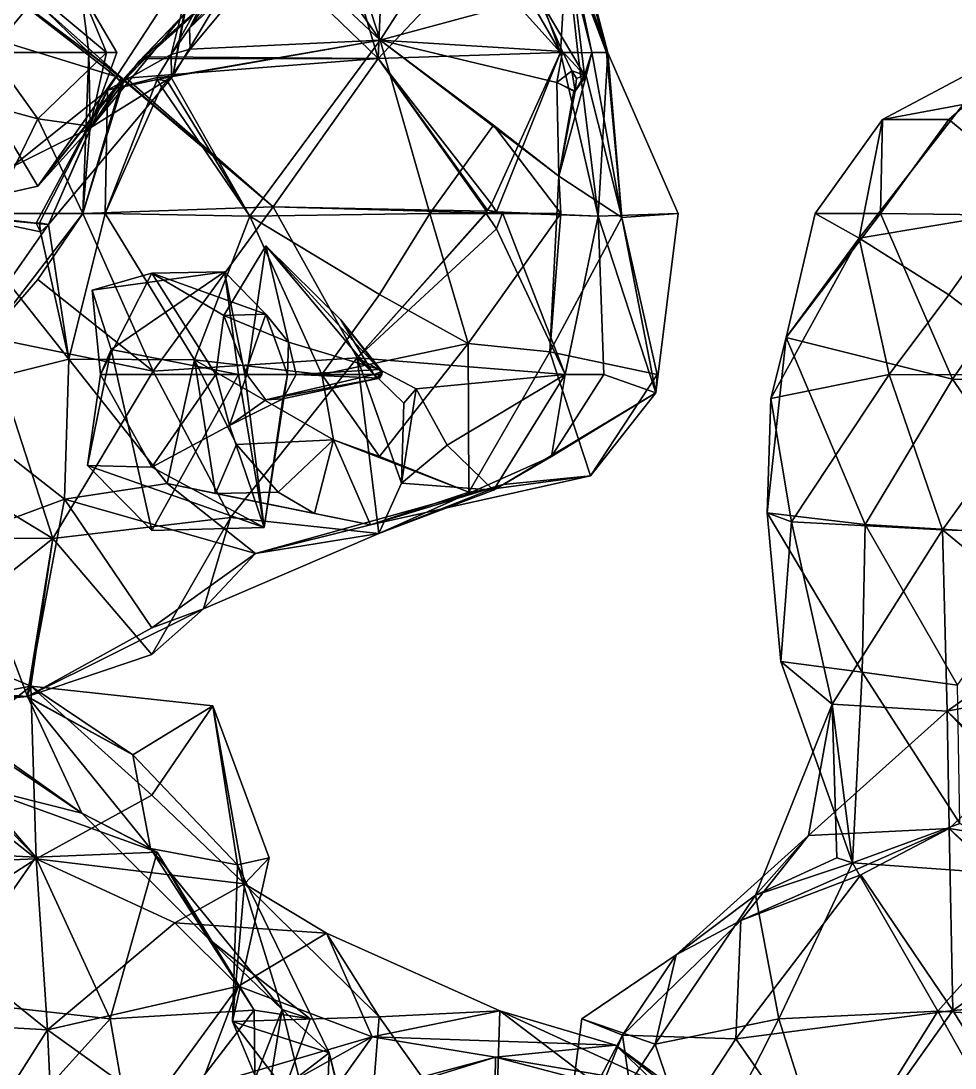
# Model space of a CAD drawing. Extents: x 290083 to 295691, y 4553739 to 4561622.
# Drawn here: x 294063.7 to 294167, y 4558937.1 to 4559053 of the extents above; entities that cross this region are included whole.
import ezdxf

# ---------------------------------------------------------------- set-up
doc = ezdxf.new("R2010")
doc.units = 0
doc.layers.add('Au_ppm_Pref_-_0_3', color=7, linetype='CONTINUOUS')

msp = doc.modelspace()

# ---------------------------------------------------------------- linework, layer by layer
at = {"layer": 'Au_ppm_Pref_-_0_3'}
for points in [[(294093.66, 4559064.83, 1814.19), (294103.44, 4559050.82, 1810.58), (294097.23, 4559069.89, 1816.57)], [(294097.23, 4559069.89, 1816.57), (294103.44, 4559050.82, 1810.58), (294113.12, 4559065.96, 1813.28)], [(294060.29, 4559049.46, 1843.68), (294054.28, 4559068.38, 1841.61), (294065.57, 4559055.83, 1843.31)], [(294103.23, 4559048.79, 1834.17), (294098.38, 4559065.11, 1831.39), (294104.05, 4559068.73, 1830.03)], [(294113.82, 4559060.08, 1833.71), (294103.23, 4559048.79, 1834.17), (294104.05, 4559068.73, 1830.03)], [(294081.71, 4559053.67, 1829.31), (294080.51, 4559046.85, 1823.46), (294092.53, 4559066.83, 1823.64)], [(294080.51, 4559046.85, 1823.46), (294083.09, 4559060.33, 1817.43), (294092.53, 4559066.83, 1823.64)], [(294124.05, 4559060.89, 1829.31), (294122.25, 4559067.28, 1826.33), (294128.61, 4559049.42, 1823.41)], [(294123.96, 4559067.28, 1823.37), (294128.61, 4559049.42, 1823.41), (294122.25, 4559067.28, 1826.33)], [(294128.61, 4559049.42, 1823.41), (294123.96, 4559067.28, 1823.37), (294124.46, 4559064.9, 1818.91)], [(294120.96, 4559055.6, 1813.04), (294113.12, 4559065.96, 1813.28), (294103.44, 4559050.82, 1810.58)], [(294103.23, 4559048.79, 1834.17), (294090.77, 4559060.84, 1833.1), (294098.38, 4559065.11, 1831.39)], [(294092.12, 4559061.48, 1812.74), (294103.44, 4559050.82, 1810.58), (294093.66, 4559064.83, 1814.19)], [(294128.61, 4559049.42, 1823.41), (294124.46, 4559064.9, 1818.91), (294124.85, 4559063.43, 1819.07)], [(294092.12, 4559063.24, 1813.38), (294082.36, 4559052.17, 1813.91), (294092.12, 4559061.48, 1812.74)], [(294092.12, 4559063.24, 1813.38), (294089.41, 4559062.81, 1814.48), (294082.36, 4559052.17, 1813.91)], [(294128.49, 4559049.46, 1817.43), (294124.94, 4559063.06, 1818.59), (294124.83, 4559059.15, 1816.48)], [(294128.49, 4559049.46, 1817.43), (294124.85, 4559063.43, 1819.07), (294124.94, 4559063.06, 1818.59)], [(294128.61, 4559049.42, 1823.41), (294124.85, 4559063.43, 1819.07), (294128.49, 4559049.46, 1817.43)], [(294089.41, 4559062.81, 1814.48), (294087.13, 4559061.6, 1815.1), (294082.36, 4559052.17, 1813.91)], [(294090.77, 4559060.84, 1833.1), (294077.62, 4559049, 1834.49), (294076.73, 4559048.46, 1833.33)], [(294090.77, 4559060.84, 1833.1), (294076.73, 4559048.46, 1833.33), (294081.71, 4559053.67, 1829.31)], [(294103.23, 4559048.79, 1834.17), (294077.62, 4559049, 1834.49), (294090.77, 4559060.84, 1833.1)], [(294080.32, 4559049.24, 1813.95), (294082.36, 4559052.17, 1813.91), (294087.13, 4559061.6, 1815.1)], [(294080.32, 4559049.24, 1813.95), (294087.13, 4559061.6, 1815.1), (294083.09, 4559060.33, 1817.43)], [(294082.36, 4559052.17, 1813.91), (294082.41, 4559049.84, 1813.04), (294092.12, 4559061.48, 1812.74)], [(294082.41, 4559049.84, 1813.04), (294103.44, 4559050.82, 1810.58), (294092.12, 4559061.48, 1812.74)], [(294123.4, 4559049.46, 1832.82), (294117.68, 4559059.4, 1833.43), (294118.86, 4559061.84, 1832.08)], [(294118.86, 4559061.84, 1832.08), (294124.05, 4559060.89, 1829.31), (294123.4, 4559049.46, 1832.82)], [(294124.05, 4559060.89, 1829.31), (294125.29, 4559049.46, 1829.31), (294123.4, 4559049.46, 1832.82)], [(294125.29, 4559049.46, 1829.31), (294124.05, 4559060.89, 1829.31), (294128.61, 4559049.42, 1823.41)], [(294073.27, 4559045.29, 1817.43), (294080.32, 4559049.24, 1813.95), (294083.09, 4559060.33, 1817.43)], [(294080.51, 4559046.85, 1823.46), (294073.27, 4559045.29, 1817.43), (294083.09, 4559060.33, 1817.43)], [(294123.4, 4559049.46, 1832.82), (294103.23, 4559048.79, 1834.17), (294113.82, 4559060.08, 1833.71)], [(294123.4, 4559049.46, 1832.82), (294113.82, 4559060.08, 1833.71), (294117.68, 4559059.4, 1833.43)], [(294074.21, 4559046.81, 1834.72), (294059.29, 4559058.4, 1835.25), (294054.67, 4559052.82, 1833.33)], [(294059.29, 4559058.4, 1835.25), (294074.21, 4559046.81, 1834.72), (294074.71, 4559046.76, 1834.77)], [(294074.71, 4559046.76, 1834.77), (294065.57, 4559054.93, 1839.37), (294059.29, 4559058.4, 1835.25)], [(294126.87, 4559049.46, 1814.9), (294124.83, 4559059.15, 1816.48), (294124.68, 4559058.2, 1816.02)], [(294128.49, 4559049.46, 1817.43), (294124.83, 4559059.15, 1816.48), (294126.87, 4559049.46, 1814.9)], [(294126.06, 4559046.97, 1813.3), (294124.68, 4559058.2, 1816.02), (294120.96, 4559055.6, 1813.04)], [(294126.87, 4559049.46, 1814.9), (294124.68, 4559058.2, 1816.02), (294126.06, 4559046.97, 1813.3)], [(294071.19, 4559049.46, 1838.54), (294070.35, 4559056.23, 1841.19), (294065.57, 4559054.93, 1839.37)], [(294070.35, 4559056.23, 1841.19), (294073.16, 4559049.46, 1844.77), (294065.57, 4559055.83, 1843.31)], [(294071.19, 4559049.46, 1838.54), (294074.3, 4559049.46, 1841.19), (294070.35, 4559056.23, 1841.19)], [(294074.3, 4559049.46, 1841.19), (294073.16, 4559049.46, 1844.77), (294070.35, 4559056.23, 1841.19)], [(294060.29, 4559049.46, 1843.68), (294065.57, 4559055.83, 1843.31), (294073.16, 4559049.46, 1844.77)], [(294065.57, 4559054.93, 1839.37), (294074.71, 4559046.76, 1834.77), (294074.89, 4559046.63, 1834.79)], [(294071.19, 4559049.46, 1838.54), (294065.57, 4559054.93, 1839.37), (294074.89, 4559046.63, 1834.79)], [(294120.96, 4559055.6, 1813.04), (294103.44, 4559050.82, 1810.58), (294123.6, 4559049.59, 1812.69)], [(294126.06, 4559046.97, 1813.3), (294120.96, 4559055.6, 1813.04), (294123.6, 4559049.59, 1812.69)], [(294065.57, 4559034.66, 1834.25), (294054.67, 4559052.82, 1833.33), (294052.58, 4559031.77, 1829.28)], [(294074.21, 4559046.81, 1834.72), (294054.67, 4559052.82, 1833.33), (294065.57, 4559034.66, 1834.25)], [(294076.47, 4559048.14, 1833.3), (294071.44, 4559041.17, 1829.31), (294081.71, 4559053.67, 1829.31)], [(294081.71, 4559053.67, 1829.31), (294071.44, 4559041.17, 1829.31), (294080.51, 4559046.85, 1823.46)], [(294076.73, 4559048.46, 1833.33), (294076.47, 4559048.14, 1833.3), (294081.71, 4559053.67, 1829.31)], [(294082.36, 4559052.17, 1813.91), (294080.32, 4559049.24, 1813.95), (294082.41, 4559049.84, 1813.04)], [(294159, 4559042.07, 1799.62), (294177.84, 4559052.04, 1799.26), (294167.93, 4559043.72, 1804.38)], [(294166.37, 4559042.07, 1796.14), (294177.84, 4559052.04, 1799.26), (294159, 4559042.07, 1799.62)], [(294179.29, 4559031.38, 1793.59), (294177.84, 4559052.04, 1799.26), (294166.37, 4559042.07, 1796.14)], [(294080.28, 4559046.77, 1813.07), (294089.01, 4559031.34, 1809.78), (294103.44, 4559050.82, 1810.58)], [(294080.28, 4559046.77, 1813.07), (294103.44, 4559050.82, 1810.58), (294080.34, 4559046.84, 1813.07)], [(294080.34, 4559046.84, 1813.07), (294103.44, 4559050.82, 1810.58), (294082.41, 4559049.84, 1813.04)], [(294108.95, 4559031.65, 1808.18), (294103.44, 4559050.82, 1810.58), (294089.01, 4559031.34, 1809.78)], [(294122.97, 4559046.13, 1812.33), (294103.44, 4559050.82, 1810.58), (294123.21, 4559035.79, 1811.49)], [(294123.6, 4559049.59, 1812.69), (294103.44, 4559050.82, 1810.58), (294122.97, 4559046.13, 1812.33)], [(294108.95, 4559031.65, 1808.18), (294115.97, 4559041.44, 1808.23), (294103.44, 4559050.82, 1810.58)], [(294115.97, 4559041.44, 1808.23), (294123.21, 4559035.79, 1811.49), (294103.44, 4559050.82, 1810.58)], [(294051.7, 4559045.9, 1845.34), (294060.29, 4559049.46, 1843.68), (294065.57, 4559042.12, 1843.64)], [(294060.29, 4559049.46, 1843.68), (294073.16, 4559049.46, 1844.77), (294065.57, 4559042.12, 1843.64)], [(294071.35, 4559041.3, 1841.19), (294065.57, 4559042.12, 1843.64), (294073.16, 4559049.46, 1844.77)], [(294071.19, 4559049.46, 1838.54), (294074.92, 4559046.51, 1834.79), (294070.55, 4559031.65, 1839.75)], [(294071.19, 4559049.46, 1838.54), (294070.55, 4559031.65, 1839.75), (294071.35, 4559041.3, 1841.19)], [(294071.19, 4559049.46, 1838.54), (294074.89, 4559046.63, 1834.79), (294074.91, 4559046.61, 1834.79)], [(294071.19, 4559049.46, 1838.54), (294074.91, 4559046.61, 1834.79), (294074.92, 4559046.51, 1834.79)], [(294071.19, 4559049.46, 1838.54), (294071.35, 4559041.3, 1841.19), (294074.3, 4559049.46, 1841.19)], [(294071.35, 4559041.3, 1841.19), (294073.16, 4559049.46, 1844.77), (294074.3, 4559049.46, 1841.19)], [(294073.27, 4559045.29, 1817.43), (294078.77, 4559046.71, 1813.86), (294080.32, 4559049.24, 1813.95)], [(294080.32, 4559049.24, 1813.95), (294078.77, 4559046.71, 1813.86), (294080.34, 4559046.84, 1813.07)], [(294082.41, 4559049.84, 1813.04), (294080.32, 4559049.24, 1813.95), (294080.34, 4559046.84, 1813.07)], [(294115.74, 4559032.67, 1834.06), (294103.23, 4559048.79, 1834.17), (294123.4, 4559049.46, 1832.82)], [(294123.4, 4559049.46, 1832.82), (294116.32, 4559031.85, 1833.74), (294115.74, 4559032.67, 1834.06)], [(294127.57, 4559031.34, 1829.16), (294116.32, 4559031.85, 1833.74), (294123.4, 4559049.46, 1832.82)], [(294124.65, 4559047.44, 1812.62), (294123.6, 4559049.59, 1812.69), (294122.97, 4559046.13, 1812.33)], [(294127.57, 4559031.34, 1829.16), (294123.4, 4559049.46, 1832.82), (294125.29, 4559049.46, 1829.31)], [(294126.06, 4559046.97, 1813.3), (294123.6, 4559049.59, 1812.69), (294124.65, 4559047.44, 1812.62)], [(294127.57, 4559031.34, 1829.16), (294125.29, 4559049.46, 1829.31), (294128.61, 4559049.42, 1823.41)], [(294126.87, 4559049.46, 1814.9), (294126.06, 4559046.97, 1813.3), (294126.24, 4559046.9, 1813.43)], [(294130.16, 4559031.22, 1816.7), (294126.87, 4559049.46, 1814.9), (294126.24, 4559046.9, 1813.43)], [(294130.16, 4559031.22, 1816.7), (294128.49, 4559049.46, 1817.43), (294126.87, 4559049.46, 1814.9)], [(294127.57, 4559031.34, 1829.16), (294128.61, 4559049.42, 1823.41), (294136.42, 4559031.65, 1823.37)], [(294128.61, 4559049.42, 1823.41), (294128.49, 4559049.46, 1817.43), (294130.16, 4559031.22, 1816.7)], [(294128.61, 4559049.42, 1823.41), (294130.16, 4559031.22, 1816.7), (294136.42, 4559031.65, 1823.37)], [(294076.47, 4559048.14, 1833.3), (294074.58, 4559046.03, 1834.2), (294071.44, 4559041.17, 1829.31)], [(294077.45, 4559048.76, 1834.51), (294075.34, 4559046.62, 1834.76), (294074.58, 4559046.03, 1834.2)], [(294076.47, 4559048.14, 1833.3), (294077.45, 4559048.76, 1834.51), (294074.58, 4559046.03, 1834.2)], [(294091.59, 4559032.39, 1836.06), (294075.34, 4559046.62, 1834.76), (294103.23, 4559048.79, 1834.17)], [(294103.23, 4559048.79, 1834.17), (294075.34, 4559046.62, 1834.76), (294077.45, 4559048.76, 1834.51)], [(294076.47, 4559048.14, 1833.3), (294076.73, 4559048.46, 1833.33), (294077.45, 4559048.76, 1834.51)], [(294077.62, 4559049, 1834.49), (294077.45, 4559048.76, 1834.51), (294076.73, 4559048.46, 1833.33)], [(294103.23, 4559048.79, 1834.17), (294077.45, 4559048.76, 1834.51), (294077.62, 4559049, 1834.49)], [(294115.22, 4559031.9, 1834.13), (294091.59, 4559032.39, 1836.06), (294103.23, 4559048.79, 1834.17)], [(294115.22, 4559031.9, 1834.13), (294103.23, 4559048.79, 1834.17), (294115.3, 4559032.01, 1834.12)], [(294115.74, 4559032.67, 1834.06), (294115.3, 4559032.01, 1834.12), (294103.23, 4559048.79, 1834.17)], [(294074.68, 4559046.25, 1834.75), (294074.21, 4559046.81, 1834.72), (294065.57, 4559034.66, 1834.25)], [(294071.44, 4559041.17, 1829.31), (294066.75, 4559030.43, 1823.62), (294080.51, 4559046.85, 1823.46)], [(294066.75, 4559030.43, 1823.62), (294073.27, 4559045.29, 1817.43), (294080.51, 4559046.85, 1823.46)], [(294074.71, 4559046.76, 1834.77), (294074.21, 4559046.81, 1834.72), (294074.68, 4559046.25, 1834.75)], [(294078.77, 4559046.71, 1813.86), (294078.78, 4559046.47, 1813.74), (294080.34, 4559046.84, 1813.07)], [(294080.34, 4559046.84, 1813.07), (294078.78, 4559046.47, 1813.74), (294080.28, 4559046.77, 1813.07)], [(294122.97, 4559046.13, 1812.33), (294125, 4559045.2, 1812.56), (294124.65, 4559047.44, 1812.62)], [(294125, 4559045.2, 1812.56), (294123.21, 4559035.79, 1811.49), (294126.24, 4559046.9, 1813.43)], [(294130.16, 4559031.22, 1816.7), (294126.24, 4559046.9, 1813.43), (294123.21, 4559035.79, 1811.49)], [(294126.06, 4559046.97, 1813.3), (294124.65, 4559047.44, 1812.62), (294125.16, 4559046.57, 1812.65)], [(294125, 4559045.2, 1812.56), (294125.16, 4559046.57, 1812.65), (294124.65, 4559047.44, 1812.62)], [(294125, 4559045.2, 1812.56), (294126.06, 4559046.97, 1813.3), (294125.16, 4559046.57, 1812.65)], [(294125, 4559045.2, 1812.56), (294126.24, 4559046.9, 1813.43), (294126.06, 4559046.97, 1813.3)], [(294051.7, 4559045.9, 1845.34), (294065.57, 4559042.12, 1843.64), (294060.44, 4559031.65, 1844.71)], [(294065.57, 4559034.66, 1834.25), (294073.9, 4559045.24, 1834.62), (294074.68, 4559046.25, 1834.75)], [(294073.9, 4559045.24, 1834.62), (294065.57, 4559034.66, 1834.25), (294074.58, 4559046.03, 1834.2)], [(294065.57, 4559034.66, 1834.25), (294071.44, 4559041.17, 1829.31), (294074.58, 4559046.03, 1834.2)], [(294070.55, 4559031.65, 1839.75), (294074.92, 4559046.51, 1834.79), (294075.09, 4559046.36, 1834.81)], [(294070.55, 4559031.65, 1839.75), (294075.09, 4559046.36, 1834.81), (294091.59, 4559032.39, 1836.06)], [(294079.23, 4559045.66, 1813.07), (294078.78, 4559046.47, 1813.74), (294073.03, 4559031.65, 1812.16)], [(294073.27, 4559045.29, 1817.43), (294073.03, 4559031.65, 1812.16), (294078.78, 4559046.47, 1813.74)], [(294089.01, 4559031.34, 1809.78), (294079.23, 4559045.66, 1813.07), (294073.03, 4559031.65, 1812.16)], [(294073.27, 4559045.29, 1817.43), (294078.78, 4559046.47, 1813.74), (294078.77, 4559046.71, 1813.86)], [(294075.34, 4559046.62, 1834.76), (294073.9, 4559045.24, 1834.62), (294074.58, 4559046.03, 1834.2)], [(294075.14, 4559046.42, 1834.78), (294073.9, 4559045.24, 1834.62), (294075.34, 4559046.62, 1834.76)], [(294075.09, 4559046.36, 1834.81), (294073.9, 4559045.24, 1834.62), (294075.14, 4559046.42, 1834.78)], [(294073.9, 4559045.24, 1834.62), (294075.09, 4559046.36, 1834.81), (294074.68, 4559046.25, 1834.75)], [(294074.92, 4559046.51, 1834.79), (294074.71, 4559046.76, 1834.77), (294074.68, 4559046.25, 1834.75)], [(294075.09, 4559046.36, 1834.81), (294074.92, 4559046.51, 1834.79), (294074.68, 4559046.25, 1834.75)], [(294074.92, 4559046.51, 1834.79), (294074.89, 4559046.63, 1834.79), (294074.71, 4559046.76, 1834.77)], [(294074.92, 4559046.51, 1834.79), (294074.91, 4559046.61, 1834.79), (294074.89, 4559046.63, 1834.79)], [(294091.59, 4559032.39, 1836.06), (294075.09, 4559046.36, 1834.81), (294075.14, 4559046.42, 1834.78)], [(294091.59, 4559032.39, 1836.06), (294075.14, 4559046.42, 1834.78), (294075.34, 4559046.62, 1834.76)], [(294080.28, 4559046.77, 1813.07), (294078.78, 4559046.47, 1813.74), (294079.88, 4559046.33, 1813.06)], [(294078.78, 4559046.47, 1813.74), (294079.23, 4559045.66, 1813.07), (294079.88, 4559046.33, 1813.06)], [(294089.01, 4559031.34, 1809.78), (294079.88, 4559046.33, 1813.06), (294079.23, 4559045.66, 1813.07)], [(294079.88, 4559046.33, 1813.06), (294089.01, 4559031.34, 1809.78), (294080.28, 4559046.77, 1813.07)], [(294124.85, 4559045.19, 1812.46), (294122.97, 4559046.13, 1812.33), (294123.21, 4559035.79, 1811.49)], [(294122.97, 4559046.13, 1812.33), (294124.85, 4559045.19, 1812.46), (294125, 4559045.2, 1812.56)], [(294073.27, 4559045.29, 1817.43), (294065.36, 4559030.59, 1822.81), (294056.19, 4559031.65, 1817.43)], [(294056.19, 4559031.65, 1817.43), (294073.03, 4559031.65, 1812.16), (294073.27, 4559045.29, 1817.43)], [(294073.27, 4559045.29, 1817.43), (294065.75, 4559030.61, 1822.99), (294065.36, 4559030.59, 1822.81)], [(294073.27, 4559045.29, 1817.43), (294066.75, 4559030.43, 1823.62), (294065.75, 4559030.61, 1822.99)], [(294123.21, 4559035.79, 1811.49), (294125, 4559045.2, 1812.56), (294124.85, 4559045.19, 1812.46)], [(294156.43, 4559028.93, 1804.46), (294167.93, 4559043.72, 1804.38), (294172.73, 4559031.65, 1808.49)], [(294156.43, 4559028.93, 1804.46), (294159, 4559042.07, 1799.62), (294167.93, 4559043.72, 1804.38)], [(294071.44, 4559041.17, 1829.31), (294065.57, 4559034.66, 1834.25), (294052.58, 4559031.77, 1829.28)], [(294071.44, 4559041.17, 1829.31), (294052.58, 4559031.77, 1829.28), (294066.75, 4559030.43, 1823.62)], [(294070.55, 4559031.65, 1839.75), (294060.44, 4559031.65, 1844.71), (294065.57, 4559042.12, 1843.64)], [(294070.55, 4559031.65, 1839.75), (294065.57, 4559042.12, 1843.64), (294071.35, 4559041.3, 1841.19)], [(294108.95, 4559031.65, 1808.18), (294123.41, 4559031.65, 1807.99), (294115.97, 4559041.44, 1808.23)], [(294123.21, 4559035.79, 1811.49), (294115.97, 4559041.44, 1808.23), (294123.41, 4559031.65, 1807.99)], [(294156.43, 4559028.93, 1804.46), (294151.56, 4559031.65, 1799.62), (294159, 4559042.07, 1799.62)], [(294159, 4559042.07, 1799.62), (294151.56, 4559031.65, 1799.62), (294158.78, 4559031.65, 1796.04)], [(294158.78, 4559031.65, 1796.04), (294179.29, 4559031.38, 1793.59), (294166.37, 4559042.07, 1796.14)], [(294159, 4559042.07, 1799.62), (294158.78, 4559031.65, 1796.04), (294166.37, 4559042.07, 1796.14)], [(294122.21, 4559016.34, 1811.75), (294130.16, 4559031.22, 1816.7), (294123.21, 4559035.79, 1811.49)], [(294122.21, 4559016.34, 1811.75), (294123.21, 4559035.79, 1811.49), (294123.41, 4559031.65, 1807.99)], [(294052.58, 4559031.77, 1829.28), (294053.62, 4559011.71, 1825.08), (294066.75, 4559030.43, 1823.62)], [(294070.55, 4559031.65, 1839.75), (294091.59, 4559032.39, 1836.06), (294078.33, 4559014.21, 1837.39)], [(294078.33, 4559014.21, 1837.39), (294091.59, 4559032.39, 1836.06), (294100.91, 4559015.67, 1835.17)], [(294091.59, 4559032.39, 1836.06), (294115.22, 4559031.9, 1834.13), (294115.13, 4559031.72, 1834.14)], [(294091.59, 4559032.39, 1836.06), (294115.13, 4559031.72, 1834.14), (294100.91, 4559015.67, 1835.17)], [(294115.3, 4559032.01, 1834.12), (294115.13, 4559031.72, 1834.14), (294115.22, 4559031.9, 1834.13)], [(294116.32, 4559031.85, 1833.74), (294115.13, 4559031.72, 1834.14), (294115.3, 4559032.01, 1834.12)], [(294116.32, 4559031.85, 1833.74), (294116.96, 4559031.71, 1833.5), (294115.13, 4559031.72, 1834.14)], [(294115.74, 4559032.67, 1834.06), (294116.32, 4559031.85, 1833.74), (294115.3, 4559032.01, 1834.12)], [(294116.96, 4559031.71, 1833.5), (294116.32, 4559031.85, 1833.74), (294127.57, 4559031.34, 1829.16)], [(294065.36, 4559030.59, 1822.81), (294065.86, 4559029.62, 1822.66), (294056.19, 4559031.65, 1817.43)], [(294065.86, 4559029.62, 1822.66), (294068.98, 4559015.54, 1817.88), (294056.19, 4559031.65, 1817.43)], [(294056.19, 4559031.65, 1817.43), (294068.98, 4559015.54, 1817.88), (294073.03, 4559031.65, 1812.16)], [(294070.55, 4559031.65, 1839.75), (294065.57, 4559024.34, 1837.69), (294059.98, 4559017.98, 1839.94)], [(294070.55, 4559031.65, 1839.75), (294059.98, 4559017.98, 1839.94), (294060.44, 4559031.65, 1844.71)], [(294065.75, 4559030.61, 1822.99), (294065.86, 4559029.62, 1822.66), (294065.36, 4559030.59, 1822.81)], [(294065.57, 4559024.34, 1837.69), (294070.55, 4559031.65, 1839.75), (294078.33, 4559014.21, 1837.39)], [(294065.75, 4559030.61, 1822.99), (294066.75, 4559030.43, 1823.62), (294065.74, 4559030.55, 1823.03)], [(294065.74, 4559030.5, 1823.01), (294065.75, 4559030.61, 1822.99), (294065.74, 4559030.55, 1823.03)], [(294065.86, 4559029.62, 1822.66), (294065.75, 4559030.61, 1822.99), (294065.74, 4559030.5, 1823.01)], [(294073.03, 4559031.65, 1812.16), (294068.98, 4559015.54, 1817.88), (294082.89, 4559015.45, 1812.31)], [(294073.03, 4559031.65, 1812.16), (294082.89, 4559015.45, 1812.31), (294089.01, 4559031.34, 1809.78)], [(294082.89, 4559015.45, 1812.31), (294096.97, 4559013.83, 1808.48), (294089.01, 4559031.34, 1809.78)], [(294103.37, 4559022.7, 1808.54), (294108.95, 4559031.65, 1808.18), (294089.01, 4559031.34, 1809.78)], [(294103.37, 4559022.7, 1808.54), (294089.01, 4559031.34, 1809.78), (294096.97, 4559013.83, 1808.48)], [(294115.13, 4559031.72, 1834.14), (294115.17, 4559031.66, 1834.14), (294100.91, 4559015.67, 1835.17)], [(294115.17, 4559031.66, 1834.14), (294116.29, 4559029.97, 1834.01), (294100.91, 4559015.67, 1835.17)], [(294108.95, 4559031.65, 1808.18), (294103.37, 4559022.7, 1808.54), (294113.17, 4559017.27, 1808.02)], [(294108.95, 4559031.65, 1808.18), (294113.17, 4559017.27, 1808.02), (294123.41, 4559031.65, 1807.99)], [(294122.21, 4559016.34, 1811.75), (294123.41, 4559031.65, 1807.99), (294113.17, 4559017.27, 1808.02)], [(294115.13, 4559031.72, 1834.14), (294116.96, 4559031.71, 1833.5), (294115.17, 4559031.66, 1834.14)], [(294116.96, 4559031.71, 1833.5), (294116.29, 4559029.97, 1834.01), (294115.17, 4559031.66, 1834.14)], [(294123.9, 4559013.83, 1833.05), (294116.29, 4559029.97, 1834.01), (294116.96, 4559031.71, 1833.5)], [(294123.9, 4559013.83, 1833.05), (294116.96, 4559031.71, 1833.5), (294127.57, 4559031.34, 1829.16)], [(294122.21, 4559016.34, 1811.75), (294134.09, 4559013.83, 1818.84), (294130.16, 4559031.22, 1816.7)], [(294127.57, 4559031.34, 1829.16), (294128.17, 4559013.83, 1829.31), (294123.9, 4559013.83, 1833.05)], [(294127.57, 4559031.34, 1829.16), (294136.42, 4559031.65, 1823.37), (294133.92, 4559011.81, 1824.51)], [(294127.57, 4559031.34, 1829.16), (294133.92, 4559011.81, 1824.51), (294128.17, 4559013.83, 1829.31)], [(294133.92, 4559011.81, 1824.51), (294136.42, 4559031.65, 1823.37), (294130.16, 4559031.22, 1816.7)], [(294134.09, 4559013.83, 1818.84), (294133.92, 4559011.81, 1824.51), (294130.16, 4559031.22, 1816.7)], [(294166.75, 4559013.34, 1793.5), (294158.78, 4559031.65, 1796.04), (294148.37, 4559017.94, 1798.27)], [(294156.43, 4559028.93, 1804.46), (294148.37, 4559017.94, 1798.27), (294151.56, 4559031.65, 1799.62)], [(294151.56, 4559031.65, 1799.62), (294148.37, 4559017.94, 1798.27), (294158.78, 4559031.65, 1796.04)], [(294172.73, 4559031.65, 1808.49), (294166.37, 4559022.66, 1808.5), (294156.43, 4559028.93, 1804.46)], [(294179.29, 4559031.38, 1793.59), (294158.78, 4559031.65, 1796.04), (294166.75, 4559013.34, 1793.5)], [(294166.37, 4559022.66, 1808.5), (294172.73, 4559031.65, 1808.49), (294177.99, 4559013.81, 1812.3)], [(294166.75, 4559013.34, 1793.5), (294192.87, 4559013.29, 1793.75), (294179.29, 4559031.38, 1793.59)], [(294066.75, 4559030.43, 1823.62), (294053.62, 4559011.71, 1825.08), (294068.98, 4559015.54, 1817.88)], [(294065.74, 4559030.55, 1823.03), (294066.75, 4559030.43, 1823.62), (294065.73, 4559030.55, 1823.03)], [(294065.73, 4559030.55, 1823.03), (294066.75, 4559030.43, 1823.62), (294065.74, 4559030.5, 1823.01)], [(294065.74, 4559030.5, 1823.01), (294065.74, 4559030.55, 1823.03), (294065.73, 4559030.55, 1823.03)], [(294065.74, 4559030.5, 1823.01), (294066.75, 4559030.43, 1823.62), (294065.86, 4559029.62, 1822.66)], [(294066.75, 4559030.43, 1823.62), (294068.98, 4559015.54, 1817.88), (294065.86, 4559029.62, 1822.66)], [(294100.91, 4559015.67, 1835.17), (294116.29, 4559029.97, 1834.01), (294123.9, 4559013.83, 1833.05)], [(294159.77, 4559013.83, 1808.67), (294146.66, 4559011.19, 1804.64), (294156.43, 4559028.93, 1804.46)], [(294148.37, 4559017.94, 1798.27), (294156.43, 4559028.93, 1804.46), (294146.66, 4559011.19, 1804.64)], [(294159.77, 4559013.83, 1808.67), (294156.43, 4559028.93, 1804.46), (294166.37, 4559022.66, 1808.5)], [(294086.14, 4559020.38, 1853.07), (294088.67, 4559013.83, 1852.08), (294090.77, 4559028.07, 1848.32)], [(294086.14, 4559020.38, 1853.07), (294090.77, 4559028.07, 1848.32), (294093.3, 4559017.41, 1853.07)], [(294090.77, 4559028.07, 1848.32), (294088.67, 4559013.83, 1852.08), (294102.74, 4559013.83, 1847.13)], [(294090.77, 4559028.07, 1848.32), (294099.09, 4559019.88, 1847.13), (294103.37, 4559014.39, 1847.32)], [(294090.77, 4559028.07, 1848.32), (294103.37, 4559014.39, 1847.32), (294093.3, 4559017.41, 1853.07)], [(294090.77, 4559028.07, 1848.32), (294102.74, 4559013.83, 1847.13), (294099.09, 4559019.88, 1847.13)], [(294071.56, 4559023.18, 1859.01), (294086.2, 4559025.18, 1859.01), (294073.68, 4559016.59, 1860.9)], [(294086.2, 4559025.18, 1859.01), (294071.56, 4559023.18, 1859.01), (294078.17, 4559025.05, 1855.27)], [(294071.56, 4559023.18, 1859.01), (294072.49, 4559013.83, 1856.33), (294078.17, 4559025.05, 1855.27)], [(294078.17, 4559025.05, 1855.27), (294072.49, 4559013.83, 1856.33), (294085.25, 4559013.83, 1853.07)], [(294086.2, 4559025.18, 1859.01), (294087.77, 4559013.83, 1863.53), (294073.68, 4559016.59, 1860.9)], [(294078.17, 4559025.05, 1855.27), (294090.77, 4559020.51, 1855.3), (294086.2, 4559025.18, 1859.01)], [(294078.17, 4559025.05, 1855.27), (294086.14, 4559020.38, 1853.07), (294090.77, 4559020.51, 1855.3)], [(294078.17, 4559025.05, 1855.27), (294085.25, 4559013.83, 1853.07), (294086.14, 4559020.38, 1853.07)], [(294086.2, 4559025.18, 1859.01), (294088.48, 4559013.83, 1859.01), (294087.77, 4559013.83, 1863.53)], [(294088.48, 4559013.83, 1859.01), (294086.2, 4559025.18, 1859.01), (294090.77, 4559020.51, 1855.3)], [(294065.57, 4559024.34, 1837.69), (294078.33, 4559014.21, 1837.39), (294059.98, 4559017.98, 1839.94)], [(294071.56, 4559023.18, 1859.01), (294073.68, 4559016.59, 1860.9), (294072.49, 4559013.83, 1856.33)], [(294103.37, 4559022.7, 1808.54), (294096.97, 4559013.83, 1808.48), (294113.17, 4559017.27, 1808.02)], [(294159.77, 4559013.83, 1808.67), (294166.37, 4559022.66, 1808.5), (294177.99, 4559013.81, 1812.3)], [(294086.14, 4559020.38, 1853.07), (294085.25, 4559013.83, 1853.07), (294088.67, 4559013.83, 1852.08)], [(294086.14, 4559020.38, 1853.07), (294093.3, 4559017.41, 1853.07), (294090.77, 4559020.51, 1855.3)], [(294088.48, 4559013.83, 1859.01), (294090.77, 4559020.51, 1855.3), (294093.18, 4559013.83, 1854.2)], [(294093.3, 4559017.41, 1853.07), (294093.18, 4559013.83, 1854.2), (294090.77, 4559020.51, 1855.3)], [(294103.66, 4559014.17, 1846.91), (294099.09, 4559019.88, 1847.13), (294102.74, 4559013.83, 1847.13)], [(294099.09, 4559019.88, 1847.13), (294103.66, 4559014.17, 1846.91), (294103.37, 4559014.39, 1847.32)], [(294052.97, 4559004.33, 1838.42), (294059.98, 4559017.98, 1839.94), (294067.22, 4558995.7, 1836.98)], [(294059.98, 4559017.98, 1839.94), (294078.33, 4559014.21, 1837.39), (294067.22, 4558995.7, 1836.98)], [(294146.26, 4558998.52, 1800.42), (294148.37, 4559017.94, 1798.27), (294146.66, 4559011.19, 1804.64)], [(294146.26, 4558998.52, 1800.42), (294157.08, 4558997.26, 1794.25), (294148.37, 4559017.94, 1798.27)], [(294157.08, 4558997.26, 1794.25), (294166.75, 4559013.34, 1793.5), (294148.37, 4559017.94, 1798.27)], [(294093.3, 4559017.41, 1853.07), (294094.15, 4559013.83, 1853.07), (294093.18, 4559013.83, 1854.2)], [(294094.15, 4559013.83, 1853.07), (294093.3, 4559017.41, 1853.07), (294103.37, 4559014.39, 1847.32)], [(294113.17, 4559017.27, 1808.02), (294096.97, 4559013.83, 1808.48), (294103.37, 4559004.77, 1808.47)], [(294113.24, 4559000.83, 1811.81), (294113.17, 4559017.27, 1808.02), (294103.37, 4559004.77, 1808.47)], [(294113.24, 4559000.83, 1811.81), (294122.21, 4559016.34, 1811.75), (294113.17, 4559017.27, 1808.02)], [(294053.62, 4559011.71, 1825.08), (294068.52, 4559000.06, 1825.1), (294068.98, 4559015.54, 1817.88)], [(294068.52, 4559000.06, 1825.1), (294079.87, 4559001.78, 1818.56), (294068.98, 4559015.54, 1817.88)], [(294068.98, 4559015.54, 1817.88), (294079.87, 4559001.78, 1818.56), (294082.89, 4559015.45, 1812.31)], [(294071.07, 4559003.78, 1859.01), (294073.68, 4559016.59, 1860.9), (294078.17, 4558996.57, 1864.76)], [(294073.68, 4559016.59, 1860.9), (294071.07, 4559003.78, 1859.01), (294072.49, 4559013.83, 1856.33)], [(294078.17, 4558996.57, 1864.76), (294073.68, 4559016.59, 1860.9), (294087.77, 4559013.83, 1863.53)], [(294086.89, 4558998.01, 1835), (294078.33, 4559014.21, 1837.39), (294100.91, 4559015.67, 1835.17)], [(294086.89, 4558998.01, 1835), (294100.91, 4559015.67, 1835.17), (294103.3, 4558996.24, 1829.47)], [(294105.79, 4559001.82, 1831.76), (294100.91, 4559015.67, 1835.17), (294106.06, 4559010.66, 1834.63)], [(294103.3, 4558996.24, 1829.47), (294100.91, 4559015.67, 1835.17), (294105.79, 4559001.82, 1831.76)], [(294100.91, 4559015.67, 1835.17), (294107.43, 4559012.24, 1834.53), (294106.06, 4559010.66, 1834.63)], [(294100.91, 4559015.67, 1835.17), (294123.9, 4559013.83, 1833.05), (294107.43, 4559012.24, 1834.53)], [(294126.69, 4559002.63, 1818.75), (294122.21, 4559016.34, 1811.75), (294113.24, 4559000.83, 1811.81)], [(294126.69, 4559002.63, 1818.75), (294134.09, 4559013.83, 1818.84), (294122.21, 4559016.34, 1811.75)], [(294085.22, 4559000.69, 1815.67), (294082.89, 4559015.45, 1812.31), (294079.87, 4559001.78, 1818.56)], [(294087.53, 4559006.09, 1812.52), (294082.89, 4559015.45, 1812.31), (294085.22, 4559000.69, 1815.67)], [(294082.89, 4559015.45, 1812.31), (294087.53, 4559006.09, 1812.52), (294098.28, 4559006.63, 1811.49)], [(294082.89, 4559015.45, 1812.31), (294098.28, 4559006.63, 1811.49), (294096.97, 4559013.83, 1808.48)], [(294094.15, 4559013.83, 1853.07), (294103.37, 4559014.39, 1847.32), (294103.62, 4559013.83, 1847.25)], [(294103.37, 4559014.39, 1847.32), (294103.66, 4559014.17, 1846.91), (294103.62, 4559013.83, 1847.25)], [(294086.89, 4558998.01, 1835), (294067.22, 4558995.7, 1836.98), (294078.33, 4559014.21, 1837.39)], [(294071.07, 4559003.78, 1859.01), (294078.17, 4559003.57, 1855.59), (294072.49, 4559013.83, 1856.33)], [(294078.17, 4559003.57, 1855.59), (294085.25, 4559013.83, 1853.07), (294072.49, 4559013.83, 1856.33)], [(294090.6, 4558996.92, 1858.79), (294078.17, 4558996.57, 1864.76), (294087.77, 4559013.83, 1863.53)], [(294078.17, 4559003.57, 1855.59), (294086.78, 4559008.18, 1853.07), (294085.25, 4559013.83, 1853.07)], [(294085.25, 4559013.83, 1853.07), (294086.78, 4559008.18, 1853.07), (294088.67, 4559013.83, 1852.08)], [(294086.78, 4559008.18, 1853.07), (294090.77, 4559011.05, 1852.14), (294088.67, 4559013.83, 1852.08)], [(294088.48, 4559013.83, 1859.01), (294090.6, 4558996.92, 1858.79), (294087.77, 4559013.83, 1863.53)], [(294090.6, 4558996.92, 1858.79), (294088.48, 4559013.83, 1859.01), (294093.18, 4559013.83, 1854.2)], [(294090.77, 4559011.05, 1852.14), (294102.74, 4559013.83, 1847.13), (294088.67, 4559013.83, 1852.08)], [(294092.68, 4559011.13, 1853.07), (294090.6, 4558996.92, 1858.79), (294093.18, 4559013.83, 1854.2)], [(294090.77, 4559011.05, 1852.14), (294103.08, 4559013.41, 1847.13), (294102.74, 4559013.83, 1847.13)], [(294090.77, 4559011.05, 1852.14), (294092.68, 4559011.13, 1853.07), (294103.37, 4559013.43, 1847.26)], [(294090.77, 4559011.05, 1852.14), (294103.37, 4559013.43, 1847.26), (294103.08, 4559013.41, 1847.13)], [(294094.15, 4559013.83, 1853.07), (294092.68, 4559011.13, 1853.07), (294093.18, 4559013.83, 1854.2)], [(294094.15, 4559013.83, 1853.07), (294103.37, 4559013.43, 1847.26), (294092.68, 4559011.13, 1853.07)], [(294094.15, 4559013.83, 1853.07), (294103.62, 4559013.83, 1847.25), (294103.37, 4559013.43, 1847.26)], [(294098.28, 4559006.63, 1811.49), (294103.37, 4559004.77, 1808.47), (294096.97, 4559013.83, 1808.48)], [(294103.66, 4559014.17, 1846.91), (294102.74, 4559013.83, 1847.13), (294103.08, 4559013.41, 1847.13)], [(294103.08, 4559013.41, 1847.13), (294103.37, 4559013.43, 1847.26), (294103.66, 4559014.17, 1846.91)], [(294103.37, 4559013.43, 1847.26), (294103.62, 4559013.83, 1847.25), (294103.66, 4559014.17, 1846.91)], [(294107.43, 4559012.24, 1834.53), (294123.9, 4559013.83, 1833.05), (294110.84, 4559006.02, 1834.12)], [(294110.84, 4559006.02, 1834.12), (294123.9, 4559013.83, 1833.05), (294115.97, 4559001.03, 1833.58)], [(294122.39, 4559004.75, 1829.31), (294115.97, 4559001.03, 1833.58), (294123.9, 4559013.83, 1833.05)], [(294128.17, 4559013.83, 1829.31), (294133.92, 4559011.81, 1824.51), (294122.39, 4559004.75, 1829.31)], [(294122.39, 4559004.75, 1829.31), (294123.9, 4559013.83, 1833.05), (294128.17, 4559013.83, 1829.31)], [(294126.69, 4559002.63, 1818.75), (294133.92, 4559011.81, 1824.51), (294134.09, 4559013.83, 1818.84)], [(294159.77, 4559013.83, 1808.67), (294148.94, 4558997.53, 1806.64), (294146.66, 4559011.19, 1804.64)], [(294165.66, 4558996.64, 1811.89), (294148.94, 4558997.53, 1806.64), (294159.77, 4559013.83, 1808.67)], [(294157.08, 4558997.26, 1794.25), (294178.76, 4558995.9, 1792.46), (294166.75, 4559013.34, 1793.5)], [(294165.66, 4558996.64, 1811.89), (294159.77, 4559013.83, 1808.67), (294177.99, 4559013.81, 1812.3)], [(294165.66, 4558996.64, 1811.89), (294177.99, 4559013.81, 1812.3), (294184.11, 4558996.01, 1815.01)], [(294192.87, 4559013.29, 1793.75), (294166.75, 4559013.34, 1793.5), (294178.76, 4558995.9, 1792.46)], [(294106.06, 4559010.66, 1834.63), (294107.43, 4559012.24, 1834.53), (294105.79, 4559001.82, 1831.76)], [(294107.43, 4559012.24, 1834.53), (294110.84, 4559006.02, 1834.12), (294105.79, 4559001.82, 1831.76)], [(294057.64, 4558996.01, 1827.11), (294068.52, 4559000.06, 1825.1), (294053.62, 4559011.71, 1825.08)], [(294086.78, 4559008.18, 1853.07), (294090.6, 4558996.92, 1858.79), (294092.68, 4559011.13, 1853.07)], [(294086.78, 4559008.18, 1853.07), (294092.68, 4559011.13, 1853.07), (294090.77, 4559011.05, 1852.14)], [(294117.04, 4559001.66, 1823.56), (294122.39, 4559004.75, 1829.31), (294133.92, 4559011.81, 1824.51)], [(294117.04, 4559001.66, 1823.56), (294133.92, 4559011.81, 1824.51), (294126.69, 4559002.63, 1818.75)], [(294146.66, 4559011.19, 1804.64), (294148.94, 4558997.53, 1806.64), (294146.26, 4558998.52, 1800.42)], [(294086.78, 4559008.18, 1853.07), (294078.17, 4559003.57, 1855.59), (294090.6, 4558996.92, 1858.79)], [(294092.14, 4559000.83, 1812.46), (294098.28, 4559006.63, 1811.49), (294087.53, 4559006.09, 1812.52)], [(294092.14, 4559000.83, 1812.46), (294096.17, 4558998.47, 1814.98), (294098.28, 4559006.63, 1811.49)], [(294098.28, 4559006.63, 1811.49), (294096.17, 4558998.47, 1814.98), (294102.38, 4558997.22, 1817.63)], [(294102.38, 4558997.22, 1817.63), (294113.24, 4559000.83, 1811.81), (294098.28, 4559006.63, 1811.49)], [(294098.28, 4559006.63, 1811.49), (294113.24, 4559000.83, 1811.81), (294103.37, 4559004.77, 1808.47)], [(294087.53, 4559006.09, 1812.52), (294085.22, 4559000.69, 1815.67), (294092.14, 4559000.83, 1812.46)], [(294105.79, 4559001.82, 1831.76), (294110.84, 4559006.02, 1834.12), (294115.97, 4559001.03, 1833.58)], [(294052.97, 4559004.33, 1838.42), (294067.22, 4558995.7, 1836.98), (294038.96, 4558995.88, 1836.86)], [(294117.04, 4559001.66, 1823.56), (294103.3, 4558996.24, 1829.47), (294122.39, 4559004.75, 1829.31)], [(294122.39, 4559004.75, 1829.31), (294103.3, 4558996.24, 1829.47), (294115.97, 4559001.03, 1833.58)], [(294090.6, 4558996.92, 1858.79), (294071.07, 4559003.78, 1859.01), (294078.17, 4558996.57, 1864.76)], [(294071.07, 4559003.78, 1859.01), (294090.6, 4558996.92, 1858.79), (294078.17, 4559003.57, 1855.59)], [(294079.87, 4559001.78, 1818.56), (294068.52, 4559000.06, 1825.1), (294089.65, 4558994.04, 1823.25)], [(294079.87, 4559001.78, 1818.56), (294102.38, 4558997.22, 1817.63), (294085.22, 4559000.69, 1815.67)], [(294079.87, 4559001.78, 1818.56), (294089.65, 4558994.04, 1823.25), (294102.38, 4558997.22, 1817.63)], [(294089.65, 4558994.04, 1823.25), (294103.3, 4558996.24, 1829.47), (294117.04, 4559001.66, 1823.56)], [(294089.65, 4558994.04, 1823.25), (294117.04, 4559001.66, 1823.56), (294102.38, 4558997.22, 1817.63)], [(294117.04, 4559001.66, 1823.56), (294126.69, 4559002.63, 1818.75), (294102.38, 4558997.22, 1817.63)], [(294102.38, 4558997.22, 1817.63), (294126.69, 4559002.63, 1818.75), (294113.24, 4559000.83, 1811.81)], [(294103.3, 4558996.24, 1829.47), (294105.79, 4559001.82, 1831.76), (294115.97, 4559001.03, 1833.58)], [(294085.22, 4559000.69, 1815.67), (294096.17, 4558998.47, 1814.98), (294092.14, 4559000.83, 1812.46)], [(294085.22, 4559000.69, 1815.67), (294102.38, 4558997.22, 1817.63), (294096.17, 4558998.47, 1814.98)], [(294068.52, 4559000.06, 1825.1), (294057.64, 4558996.01, 1827.11), (294064.43, 4558978.21, 1829.5)], [(294078.17, 4558985.81, 1825.91), (294068.52, 4559000.06, 1825.1), (294064.43, 4558978.21, 1829.5)], [(294078.17, 4558985.81, 1825.91), (294089.65, 4558994.04, 1823.25), (294068.52, 4559000.06, 1825.1)], [(294156.77, 4558980.92, 1800.66), (294146.26, 4558998.52, 1800.42), (294147.78, 4558982.1, 1805.55)], [(294156.77, 4558980.92, 1800.66), (294157.08, 4558997.26, 1794.25), (294146.26, 4558998.52, 1800.42)], [(294148.94, 4558997.53, 1806.64), (294147.78, 4558982.1, 1805.55), (294146.26, 4558998.52, 1800.42)], [(294086.89, 4558998.01, 1835), (294078.17, 4558982.88, 1833.69), (294067.22, 4558995.7, 1836.98)], [(294086.89, 4558998.01, 1835), (294083.89, 4558987.93, 1829.31), (294078.17, 4558982.88, 1833.69)], [(294086.89, 4558998.01, 1835), (294103.3, 4558996.24, 1829.47), (294083.89, 4558987.93, 1829.31)], [(294148.94, 4558997.53, 1806.64), (294153.46, 4558977.38, 1811.42), (294147.78, 4558982.1, 1805.55)], [(294165.66, 4558996.64, 1811.89), (294153.46, 4558977.38, 1811.42), (294148.94, 4558997.53, 1806.64)], [(294156.77, 4558980.92, 1800.66), (294167.31, 4558979.47, 1793.83), (294157.08, 4558997.26, 1794.25)], [(294157.08, 4558997.26, 1794.25), (294167.31, 4558979.47, 1793.83), (294178.76, 4558995.9, 1792.46)], [(294038.96, 4558995.88, 1836.86), (294067.22, 4558995.7, 1836.98), (294052.97, 4558984.29, 1837.28)], [(294052.97, 4558979.03, 1823.65), (294064.43, 4558978.21, 1829.5), (294057.64, 4558996.01, 1827.11)], [(294089.65, 4558994.04, 1823.25), (294083.89, 4558987.93, 1829.31), (294103.3, 4558996.24, 1829.47)], [(294166.16, 4558976.61, 1816.51), (294153.46, 4558977.38, 1811.42), (294165.66, 4558996.64, 1811.89)], [(294166.16, 4558976.61, 1816.51), (294165.66, 4558996.64, 1811.89), (294178.97, 4558985.66, 1813.98)], [(294165.66, 4558996.64, 1811.89), (294184.11, 4558996.01, 1815.01), (294178.97, 4558985.66, 1813.98)], [(294064.78, 4558979.36, 1841.3), (294052.97, 4558984.29, 1837.28), (294067.22, 4558995.7, 1836.98)], [(294064.37, 4558978.19, 1835.25), (294064.78, 4558979.36, 1841.3), (294067.22, 4558995.7, 1836.98)], [(294064.43, 4558978.21, 1829.5), (294064.37, 4558978.19, 1835.25), (294067.22, 4558995.7, 1836.98)], [(294064.43, 4558978.21, 1829.5), (294067.22, 4558995.7, 1836.98), (294078.17, 4558982.88, 1833.69)], [(294078.17, 4558985.81, 1825.91), (294083.89, 4558987.93, 1829.31), (294089.65, 4558994.04, 1823.25)], [(294078.17, 4558985.81, 1825.91), (294064.43, 4558978.21, 1829.5), (294083.89, 4558987.93, 1829.31)], [(294083.89, 4558987.93, 1829.31), (294064.43, 4558978.21, 1829.5), (294078.17, 4558982.88, 1833.69)], [(294166.16, 4558976.61, 1816.51), (294178.97, 4558985.66, 1813.98), (294188.58, 4558980.95, 1815.11)], [(294052.97, 4558984.29, 1837.28), (294064.78, 4558979.36, 1841.3), (294043.04, 4558975.28, 1839.83)], [(294156.77, 4558980.92, 1800.66), (294147.78, 4558982.1, 1805.55), (294155.69, 4558959.82, 1806.65)], [(294155.69, 4558959.82, 1806.65), (294147.78, 4558982.1, 1805.55), (294153.46, 4558977.38, 1811.42)], [(294156.77, 4558980.92, 1800.66), (294155.69, 4558959.82, 1806.65), (294167.57, 4558964.17, 1800.31)], [(294156.77, 4558980.92, 1800.66), (294167.57, 4558964.17, 1800.31), (294167.31, 4558979.47, 1793.83)], [(294166.16, 4558976.61, 1816.51), (294188.58, 4558980.95, 1815.11), (294180.55, 4558961.34, 1817.44)], [(294052.97, 4558970.01, 1844.4), (294043.04, 4558975.28, 1839.83), (294064.78, 4558979.36, 1841.3)], [(294052.97, 4558979.03, 1823.65), (294051.74, 4558978.19, 1823.95), (294064.43, 4558978.21, 1829.5)], [(294065.37, 4558960.26, 1847.31), (294052.97, 4558970.01, 1844.4), (294064.78, 4558979.36, 1841.3)], [(294064.37, 4558978.19, 1835.25), (294076.09, 4558971.77, 1836.41), (294064.78, 4558979.36, 1841.3)], [(294065.37, 4558960.26, 1847.31), (294064.78, 4558979.36, 1841.3), (294078.17, 4558967.3, 1843.5)], [(294078.17, 4558967.3, 1843.5), (294064.78, 4558979.36, 1841.3), (294084.93, 4558977.17, 1841.19)], [(294064.78, 4558979.36, 1841.3), (294076.09, 4558971.77, 1836.41), (294084.93, 4558977.17, 1841.19)], [(294064.43, 4558978.21, 1829.5), (294051.74, 4558978.19, 1823.95), (294052.97, 4558977.31, 1823.67)], [(294052.97, 4558977.31, 1823.67), (294053.67, 4558977.21, 1823.37), (294064.43, 4558978.21, 1829.5)], [(294070.42, 4558965.31, 1822.42), (294064.43, 4558978.21, 1829.5), (294053.67, 4558977.21, 1823.37)], [(294076.09, 4558971.77, 1836.41), (294064.37, 4558978.19, 1835.25), (294064.43, 4558978.21, 1829.5)], [(294070.42, 4558965.31, 1822.42), (294078.03, 4558961.41, 1829.41), (294064.43, 4558978.21, 1829.5)], [(294076.09, 4558971.77, 1836.41), (294064.43, 4558978.21, 1829.5), (294078.03, 4558961.41, 1829.41)], [(294153.97, 4558960.37, 1811.49), (294153.46, 4558977.38, 1811.42), (294144.96, 4558956.24, 1812.99)], [(294144.96, 4558956.24, 1812.99), (294153.46, 4558977.38, 1811.42), (294150.81, 4558962.82, 1818.51)], [(294166.16, 4558976.61, 1816.51), (294150.81, 4558962.82, 1818.51), (294153.46, 4558977.38, 1811.42)], [(294155.69, 4558959.82, 1806.65), (294153.46, 4558977.38, 1811.42), (294153.97, 4558960.37, 1811.49)], [(294070.42, 4558965.31, 1822.42), (294053.67, 4558977.21, 1823.37), (294052.97, 4558977.07, 1823)], [(294070.42, 4558965.31, 1822.42), (294052.97, 4558977.07, 1823), (294058.57, 4558968.29, 1817.43)], [(294084.93, 4558977.17, 1841.19), (294076.09, 4558971.77, 1836.41), (294087.64, 4558959.58, 1835.71)], [(294088.41, 4558957.5, 1846.97), (294078.17, 4558967.3, 1843.5), (294084.93, 4558977.17, 1841.19)], [(294088.41, 4558957.5, 1846.97), (294084.93, 4558977.17, 1841.19), (294091.17, 4558960.37, 1841.19)], [(294091.17, 4558960.37, 1841.19), (294084.93, 4558977.17, 1841.19), (294087.64, 4558959.58, 1835.71)], [(294166.16, 4558976.61, 1816.51), (294166.4, 4558963.6, 1824.52), (294150.81, 4558962.82, 1818.51)], [(294166.16, 4558976.61, 1816.51), (294180.55, 4558961.34, 1817.44), (294173.15, 4558969.97, 1823.37)], [(294166.16, 4558976.61, 1816.51), (294173.15, 4558969.97, 1823.37), (294166.4, 4558963.6, 1824.52)], [(294065.33, 4558960.44, 1811.32), (294050.12, 4558976.06, 1813.55), (294041.2, 4558961.64, 1812.15)], [(294050.12, 4558976.06, 1813.55), (294065.33, 4558960.44, 1811.32), (294058.57, 4558968.29, 1817.43)], [(294087.64, 4558959.58, 1835.71), (294076.09, 4558971.77, 1836.41), (294078.03, 4558961.41, 1829.41)], [(294052.97, 4558970.01, 1844.4), (294065.37, 4558960.26, 1847.31), (294039.95, 4558959.23, 1846.08)], [(294166.4, 4558963.6, 1824.52), (294173.15, 4558969.97, 1823.37), (294180.55, 4558961.34, 1817.44)], [(294078.76, 4558960.99, 1817.11), (294070.42, 4558965.31, 1822.42), (294058.57, 4558968.29, 1817.43)], [(294058.57, 4558968.29, 1817.43), (294065.33, 4558960.44, 1811.32), (294078.76, 4558960.99, 1817.11)], [(294088.41, 4558957.5, 1846.97), (294065.37, 4558960.26, 1847.31), (294078.17, 4558967.3, 1843.5)], [(294078.03, 4558961.41, 1829.41), (294070.42, 4558965.31, 1822.42), (294084.43, 4558951.41, 1823.37)], [(294070.42, 4558965.31, 1822.42), (294078.76, 4558960.99, 1817.11), (294084.43, 4558951.41, 1823.37)], [(294150.81, 4558962.82, 1818.51), (294166.4, 4558963.6, 1824.52), (294143.33, 4558953.42, 1822.07)], [(294156.61, 4558958.48, 1827.34), (294143.33, 4558953.42, 1822.07), (294166.4, 4558963.6, 1824.52)], [(294155.69, 4558959.82, 1806.65), (294178.33, 4558958.2, 1805.43), (294167.57, 4558964.17, 1800.31)], [(294166.4, 4558963.6, 1824.52), (294166.78, 4558943.48, 1828.21), (294156.61, 4558958.48, 1827.34)], [(294166.4, 4558963.6, 1824.52), (294178.97, 4558952.08, 1826.55), (294166.78, 4558943.48, 1828.21)], [(294185.34, 4558945.02, 1824.13), (294178.97, 4558952.08, 1826.55), (294166.4, 4558963.6, 1824.52)], [(294185.34, 4558945.02, 1824.13), (294166.4, 4558963.6, 1824.52), (294180.55, 4558961.34, 1817.44)], [(294144.96, 4558956.24, 1812.99), (294150.81, 4558962.82, 1818.51), (294136.18, 4558949.62, 1817.43)], [(294136.18, 4558949.62, 1817.43), (294150.81, 4558962.82, 1818.51), (294143.33, 4558953.42, 1822.07)], [(294054.34, 4558944.68, 1812.85), (294065.33, 4558960.44, 1811.32), (294041.2, 4558961.64, 1812.15)], [(294087.64, 4558959.58, 1835.71), (294078.03, 4558961.41, 1829.41), (294092.6, 4558943.57, 1829.47)], [(294092.6, 4558943.57, 1829.47), (294078.03, 4558961.41, 1829.41), (294084.43, 4558951.41, 1823.37)], [(294039.95, 4558959.23, 1846.08), (294065.37, 4558960.26, 1847.31), (294052.97, 4558952.29, 1850.38)], [(294066.63, 4558941.33, 1852.48), (294052.97, 4558952.29, 1850.38), (294065.37, 4558960.26, 1847.31)], [(294073.57, 4558942.56, 1813.66), (294065.33, 4558960.44, 1811.32), (294054.34, 4558944.68, 1812.85)], [(294065.33, 4558960.44, 1811.32), (294073.57, 4558942.56, 1813.66), (294078.76, 4558960.99, 1817.11)], [(294080.73, 4558953.18, 1851.88), (294066.63, 4558941.33, 1852.48), (294065.37, 4558960.26, 1847.31)], [(294080.73, 4558953.18, 1851.88), (294065.37, 4558960.26, 1847.31), (294088.41, 4558957.5, 1846.97)], [(294078.76, 4558960.99, 1817.11), (294073.57, 4558942.56, 1813.66), (294089.5, 4558943.53, 1817.5)], [(294084.43, 4558951.41, 1823.37), (294078.76, 4558960.99, 1817.11), (294089.5, 4558943.53, 1817.5)], [(294087.09, 4558942.26, 1841.59), (294088.41, 4558957.5, 1846.97), (294091.17, 4558960.37, 1841.19)], [(294087.09, 4558942.26, 1841.59), (294091.17, 4558960.37, 1841.19), (294087.64, 4558959.58, 1835.71)], [(294153.97, 4558960.37, 1811.49), (294144.96, 4558956.24, 1812.99), (294155.69, 4558959.82, 1806.65)], [(294087.09, 4558942.26, 1841.59), (294087.64, 4558959.58, 1835.71), (294097.81, 4558938.81, 1835.25)], [(294097.81, 4558938.81, 1835.25), (294087.64, 4558959.58, 1835.71), (294092.6, 4558943.57, 1829.47)], [(294144.96, 4558956.24, 1812.99), (294147.54, 4558942.56, 1808.56), (294155.69, 4558959.82, 1806.65)], [(294155.69, 4558959.82, 1806.65), (294147.54, 4558942.56, 1808.56), (294165.13, 4558943.39, 1807.33)], [(294165.13, 4558943.39, 1807.33), (294178.33, 4558958.2, 1805.43), (294155.69, 4558959.82, 1806.65)], [(294166.78, 4558943.48, 1828.21), (294142.79, 4558940.33, 1827.81), (294156.61, 4558958.48, 1827.34)], [(294143.33, 4558953.42, 1822.07), (294156.61, 4558958.48, 1827.34), (294142.79, 4558940.33, 1827.81)], [(294178.33, 4558958.2, 1805.43), (294165.13, 4558943.39, 1807.33), (294180.48, 4558942.53, 1810.14)], [(294097.49, 4558952.05, 1853.07), (294080.73, 4558953.18, 1851.88), (294088.41, 4558957.5, 1846.97)], [(294087.09, 4558942.26, 1841.59), (294103.34, 4558942.79, 1846.93), (294088.41, 4558957.5, 1846.97)], [(294097.49, 4558952.05, 1853.07), (294088.41, 4558957.5, 1846.97), (294103.34, 4558942.79, 1846.93)], [(294144.96, 4558956.24, 1812.99), (294133.85, 4558939.76, 1813.05), (294147.54, 4558942.56, 1808.56)], [(294144.96, 4558956.24, 1812.99), (294136.18, 4558949.62, 1817.43), (294133.85, 4558939.76, 1813.05)], [(294066.63, 4558941.33, 1852.48), (294080.73, 4558953.18, 1851.88), (294087.75, 4558946.15, 1855.69)], [(294080.73, 4558953.18, 1851.88), (294097.49, 4558952.05, 1853.07), (294087.75, 4558946.15, 1855.69)], [(294136.18, 4558949.62, 1817.43), (294143.33, 4558953.42, 1822.07), (294130.26, 4558940.75, 1822.69)], [(294130.26, 4558940.75, 1822.69), (294143.33, 4558953.42, 1822.07), (294142.79, 4558940.33, 1827.81)], [(294066.63, 4558941.33, 1852.48), (294045.28, 4558942.56, 1850.76), (294052.97, 4558952.29, 1850.38)], [(294097.49, 4558952.05, 1853.07), (294102.57, 4558940.56, 1858.84), (294087.75, 4558946.15, 1855.69)], [(294102.57, 4558940.56, 1858.84), (294097.49, 4558952.05, 1853.07), (294116.67, 4558943.43, 1853.49)], [(294097.49, 4558952.05, 1853.07), (294103.34, 4558942.79, 1846.93), (294116.67, 4558943.43, 1853.49)], [(294185.34, 4558945.02, 1824.13), (294166.78, 4558943.48, 1828.21), (294178.97, 4558952.08, 1826.55)], [(294095.71, 4558942.56, 1823.37), (294092.6, 4558943.57, 1829.47), (294084.43, 4558951.41, 1823.37)], [(294095.71, 4558942.56, 1823.37), (294084.43, 4558951.41, 1823.37), (294089.5, 4558943.53, 1817.5)], [(294133.85, 4558939.76, 1813.05), (294136.18, 4558949.62, 1817.43), (294125.74, 4558942.56, 1817.43)], [(294125.74, 4558942.56, 1817.43), (294136.18, 4558949.62, 1817.43), (294130.26, 4558940.75, 1822.69)], [(294066.63, 4558941.33, 1852.48), (294087.75, 4558946.15, 1855.69), (294078.17, 4558933.03, 1855.83)], [(294087.75, 4558946.15, 1855.69), (294083.53, 4558934.99, 1859.01), (294078.17, 4558933.03, 1855.83)], [(294083.53, 4558934.99, 1859.01), (294087.75, 4558946.15, 1855.69), (294102.57, 4558940.56, 1858.84)], [(294178.14, 4558925.11, 1827.18), (294166.78, 4558943.48, 1828.21), (294185.34, 4558945.02, 1824.13)], [(294073.57, 4558942.56, 1813.66), (294054.34, 4558944.68, 1812.85), (294065.57, 4558933.72, 1814.49)], [(294054.7, 4558926.59, 1818.23), (294065.57, 4558933.72, 1814.49), (294054.34, 4558944.68, 1812.85)], [(294057.42, 4558926.84, 1851.59), (294045.28, 4558942.56, 1850.76), (294066.63, 4558941.33, 1852.48)], [(294053.46, 4558943.06, 1870.95), (294066.27, 4558926.66, 1871.78), (294047.09, 4558924.74, 1874.05)], [(294066.27, 4558926.66, 1871.78), (294053.46, 4558943.06, 1870.95), (294061.5, 4558936.8, 1864.95)], [(294073.57, 4558942.56, 1813.66), (294065.57, 4558933.72, 1814.49), (294076.37, 4558926.43, 1818.19)], [(294073.57, 4558942.56, 1813.66), (294076.37, 4558926.43, 1818.19), (294089.5, 4558943.53, 1817.5)], [(294089.67, 4558925.93, 1823.83), (294089.5, 4558943.53, 1817.5), (294076.37, 4558926.43, 1818.19)], [(294097.23, 4558924.74, 1832.21), (294092.6, 4558943.57, 1829.47), (294083.32, 4558919.98, 1828.49)], [(294083.32, 4558919.98, 1828.49), (294092.6, 4558943.57, 1829.47), (294089.67, 4558925.93, 1823.83)], [(294087.09, 4558942.26, 1841.59), (294101.79, 4558923.12, 1841.22), (294103.34, 4558942.79, 1846.93)], [(294095.71, 4558942.56, 1823.37), (294089.5, 4558943.53, 1817.5), (294089.67, 4558925.93, 1823.83)], [(294092.6, 4558943.57, 1829.47), (294095.71, 4558942.56, 1823.37), (294089.67, 4558925.93, 1823.83)], [(294097.23, 4558924.74, 1832.21), (294097.81, 4558938.81, 1835.25), (294092.6, 4558943.57, 1829.47)], [(294103.34, 4558942.79, 1846.93), (294101.79, 4558923.12, 1841.22), (294116.09, 4558924.87, 1846.97)], [(294129.47, 4558939.63, 1859.04), (294102.57, 4558940.56, 1858.84), (294116.67, 4558943.43, 1853.49)], [(294116.67, 4558943.43, 1853.49), (294103.34, 4558942.79, 1846.93), (294116.09, 4558924.87, 1846.97)], [(294116.67, 4558943.43, 1853.49), (294116.09, 4558924.87, 1846.97), (294128.57, 4558934.43, 1849.84)], [(294129.47, 4558939.63, 1859.04), (294116.67, 4558943.43, 1853.49), (294135.63, 4558934.73, 1853.07)], [(294135.63, 4558934.73, 1853.07), (294116.67, 4558943.43, 1853.49), (294128.57, 4558934.43, 1849.84)], [(294133.85, 4558939.76, 1813.05), (294125.74, 4558942.56, 1817.43), (294123.3, 4558923.53, 1816.53)], [(294123.3, 4558923.53, 1816.53), (294125.74, 4558942.56, 1817.43), (294130.26, 4558940.75, 1822.69)], [(294147.54, 4558942.56, 1808.56), (294133.85, 4558939.76, 1813.05), (294138.74, 4558925.26, 1810.77)], [(294153.28, 4558924.44, 1806.53), (294147.54, 4558942.56, 1808.56), (294138.74, 4558925.26, 1810.77)], [(294166.78, 4558943.48, 1828.21), (294153.61, 4558924.87, 1828.22), (294142.79, 4558940.33, 1827.81)], [(294153.28, 4558924.44, 1806.53), (294165.13, 4558943.39, 1807.33), (294147.54, 4558942.56, 1808.56)], [(294153.28, 4558924.44, 1806.53), (294177.48, 4558921.36, 1807.38), (294165.13, 4558943.39, 1807.33)], [(294178.14, 4558925.11, 1827.18), (294153.61, 4558924.87, 1828.22), (294166.78, 4558943.48, 1828.21)], [(294177.48, 4558921.36, 1807.38), (294180.48, 4558942.53, 1810.14), (294165.13, 4558943.39, 1807.33)], [(294087.09, 4558942.26, 1841.59), (294090.77, 4558933.42, 1838.15), (294101.79, 4558923.12, 1841.22)], [(294090.77, 4558933.42, 1838.15), (294087.09, 4558942.26, 1841.59), (294097.81, 4558938.81, 1835.25)], [(294057.42, 4558926.84, 1851.59), (294066.63, 4558941.33, 1852.48), (294067.45, 4558923.55, 1859.73)], [(294067.45, 4558923.55, 1859.73), (294066.63, 4558941.33, 1852.48), (294078.17, 4558933.03, 1855.83)], [(294102.57, 4558940.56, 1858.84), (294090.77, 4558933.99, 1862.09), (294083.53, 4558934.99, 1859.01)], [(294102.57, 4558940.56, 1858.84), (294097.35, 4558933.25, 1864.95), (294090.77, 4558933.99, 1862.09)], [(294116.2, 4558938.3, 1864.7), (294097.35, 4558933.25, 1864.95), (294102.57, 4558940.56, 1858.84)], [(294129.47, 4558939.63, 1859.04), (294116.2, 4558938.3, 1864.7), (294102.57, 4558940.56, 1858.84)], [(294132.59, 4558924.74, 1827.42), (294121.86, 4558924.74, 1821.96), (294130.26, 4558940.75, 1822.69)], [(294123.3, 4558923.53, 1816.53), (294130.26, 4558940.75, 1822.69), (294121.86, 4558924.74, 1821.96)], [(294132.59, 4558924.74, 1827.42), (294130.26, 4558940.75, 1822.69), (294142.79, 4558940.33, 1827.81)], [(294132.59, 4558924.74, 1827.42), (294142.79, 4558940.33, 1827.81), (294153.61, 4558924.87, 1828.22)], [(294129.47, 4558939.63, 1859.04), (294135.81, 4558934.98, 1864.95), (294116.2, 4558938.3, 1864.7)], [(294123.3, 4558923.53, 1816.53), (294138.74, 4558925.26, 1810.77), (294133.85, 4558939.76, 1813.05)], [(294129.47, 4558939.63, 1859.04), (294143.75, 4558926.05, 1859.07), (294135.81, 4558934.98, 1864.95)], [(294129.47, 4558939.63, 1859.04), (294135.63, 4558934.73, 1853.07), (294143.75, 4558926.05, 1859.07)], [(294090.77, 4558933.42, 1838.15), (294097.81, 4558938.81, 1835.25), (294101.79, 4558923.12, 1841.22)], [(294101.14, 4558924.74, 1835.25), (294097.81, 4558938.81, 1835.25), (294097.23, 4558924.74, 1832.21)], [(294116.2, 4558938.3, 1864.7), (294103.37, 4558934.32, 1868.14), (294097.35, 4558933.25, 1864.95)], [(294097.81, 4558938.81, 1835.25), (294101.14, 4558924.74, 1835.25), (294101.79, 4558923.12, 1841.22)], [(294115.97, 4558923.09, 1871.04), (294103.37, 4558934.32, 1868.14), (294116.2, 4558938.3, 1864.7)], [(294115.97, 4558923.09, 1871.04), (294116.2, 4558938.3, 1864.7), (294128.57, 4558935.06, 1868.39)], [(294116.2, 4558938.3, 1864.7), (294135.81, 4558934.98, 1864.95), (294128.57, 4558935.06, 1868.39)]]:
    msp.add_3dface(points, dxfattribs=at)

doc.saveas('drawing.dxf')
